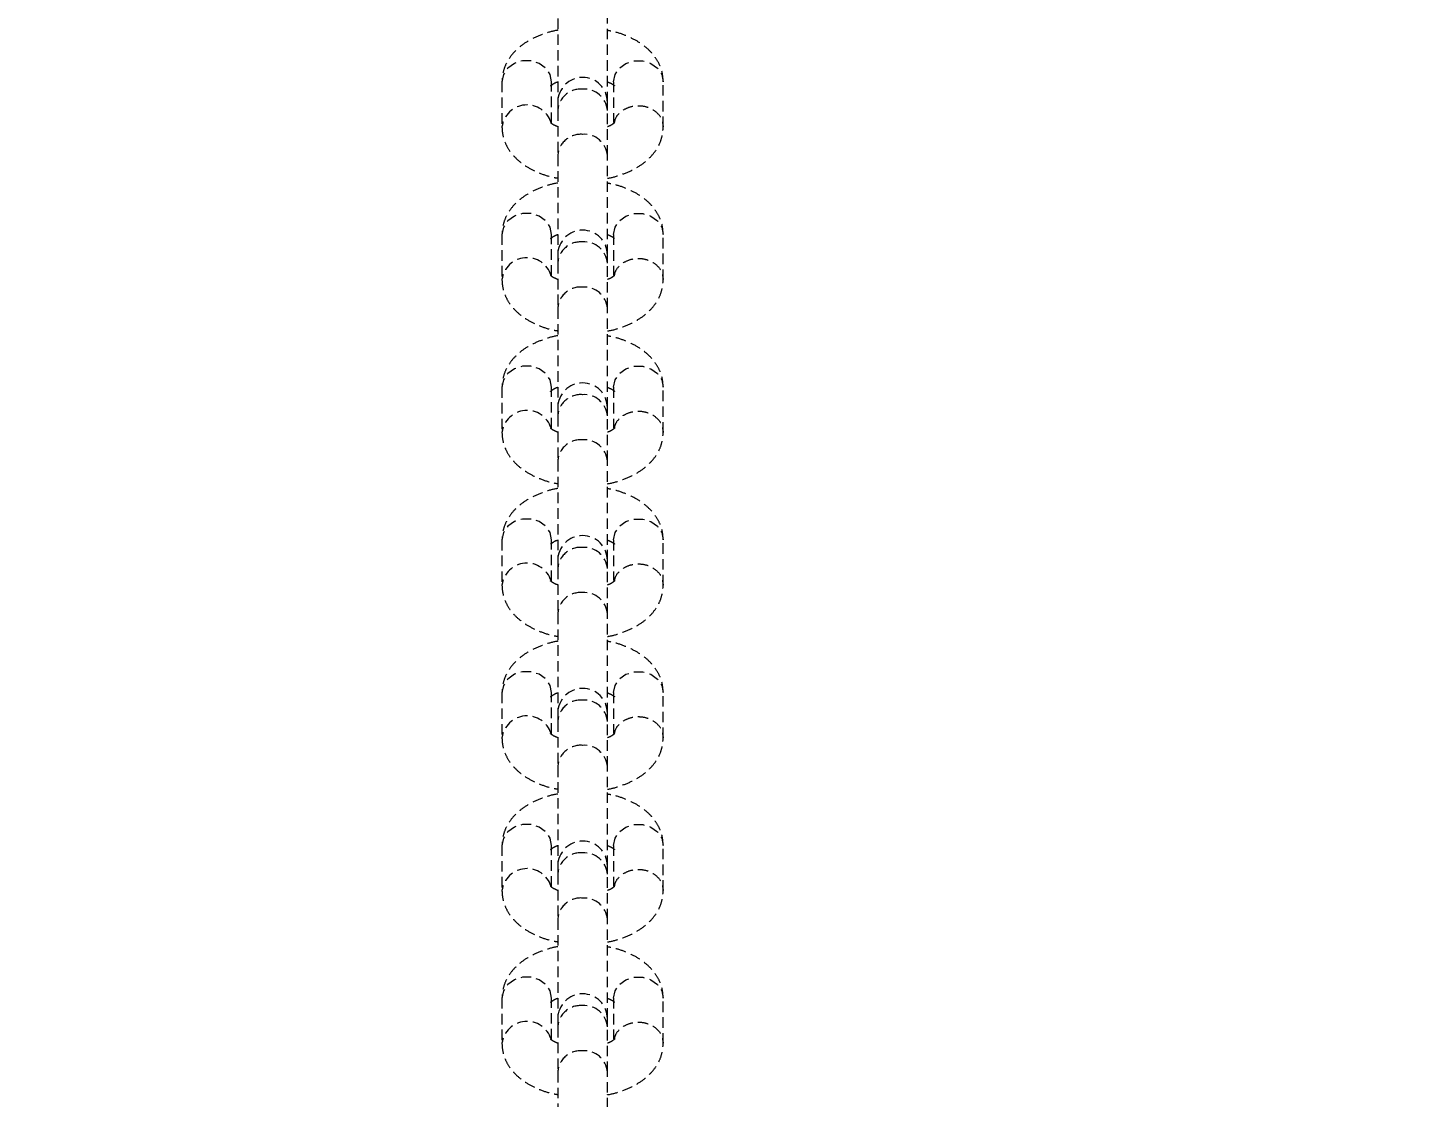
# Model space of a CAD drawing. Header units: millimetres. Extents: x -4197 to 3701, y -3900 to 3375.
# Drawn here: x 131.6 to 300.4, y -1146.3 to -1017 of the extents above; entities that cross this region are included whole.
import ezdxf

# ---------------------------------------------------------------- set-up
doc = ezdxf.new("R2010")
doc.units = ezdxf.units.MM
doc.linetypes.add('HIDDEN', pattern=[1.905, 1.27, -0.635])
for name, color, linetype in [('DIKOM_ОБЪЕКТ', 7, 'Continuous'), ('DIKOM_РАЗМЕР_ЗОНА', 7, 'Continuous'), ('DIKOM_РАЗМЕР_ОБЪЕКТА', 7, 'Continuous')]:
    doc.layers.add(name, color=color, linetype=linetype)
doc.styles.add('style1', font='arialbd.ttf', dxfattribs={"width": 0.8})
doc.dimstyles.new('1-50', dxfattribs={"dimtxt": 300, "dimasz": 200, "dimexe": 100, "dimexo": 0, "dimgap": 100, "dimtad": 1, "dimtxsty": 'style1', "dimcen": 200, "dimclrd": 7, "dimclre": 7, "dimclrt": 7, "dimadec": 1, "dimazin": 2, "dimtfac": 1, "dimtmove": 0, "dimatfit": 2, "dimfxl": 0, "dimlwd": 25, "dimlwe": 18, "dimarcsym": 0})

# ---------------------------------------------------------------- blocks, each defined once
blk = doc.blocks.new('*D0')
at = {"layer": 'Defpoints', "color": 0, "transparency": 16777216}
for p in [(-3303.28, 145.88), (3700.72, 145.88), (-3303.28, -3799.98)]:
    blk.add_point(p, dxfattribs=at)
at = {"layer": 'DIKOM_РАЗМЕР_ЗОНА', "color": 7, "lineweight": 18, "transparency": 16777216}
for p, q in [((-3303.28, 145.88), (-3303.28, -3899.98)), ((3700.72, 145.88), (3700.72, -3899.98))]:
    blk.add_line(p, q, dxfattribs=at)
at = {"layer": 'DIKOM_РАЗМЕР_ЗОНА', "color": 7, "lineweight": 25, "transparency": 16777216}
blk.add_line((3500.72, -3799.98), (-3103.28, -3799.98), dxfattribs=at)
at = {"layer": 'DIKOM_РАЗМЕР_ЗОНА', "color": 7, "transparency": 16777216}
for points in [[(-3103.28, -3766.65), (-3103.28, -3833.31), (-3303.28, -3799.98)], [(3500.72, -3766.65), (3500.72, -3833.31), (3700.72, -3799.98)]]:
    blk.add_solid(points, dxfattribs=at)
at = {"layer": 'DIKOM_РАЗМЕР_ЗОНА', "color": 7, "transparency": 16777216, "insert": (198.72, -3521.28), "char_height": 300, "attachment_point": 5, "style": 'style1'}
blk.add_mtext('{\\fArial|b0|i0|c204|p34;\\H1.16667x;7005}', dxfattribs=at)
blk = doc.blocks.new('*D1')
at = {"layer": 'Defpoints', "color": 0, "transparency": 16777216}
for p in [(-283.75, 193.76), (681.19, 193.76), (-283.75, -2258.89)]:
    blk.add_point(p, dxfattribs=at)
at = {"layer": 'DIKOM_РАЗМЕР_ОБЪЕКТА', "color": 7, "lineweight": 18, "transparency": 16777216}
for p, q in [((-283.75, 193.76), (-283.75, -2358.89)), ((681.19, 193.76), (681.19, -2358.89))]:
    blk.add_line(p, q, dxfattribs=at)
at = {"layer": 'DIKOM_РАЗМЕР_ОБЪЕКТА', "color": 7, "lineweight": 25, "transparency": 16777216}
blk.add_line((481.19, -2258.89), (-83.75, -2258.89), dxfattribs=at)
at = {"layer": 'DIKOM_РАЗМЕР_ОБЪЕКТА', "color": 7, "transparency": 16777216}
for points in [[(-83.75, -2225.56), (-83.75, -2292.22), (-283.75, -2258.89)], [(481.19, -2225.56), (481.19, -2292.22), (681.19, -2258.89)]]:
    blk.add_solid(points, dxfattribs=at)
at = {"layer": 'DIKOM_РАЗМЕР_ОБЪЕКТА', "color": 7, "transparency": 16777216, "insert": (198.72, -1980.19), "char_height": 300, "attachment_point": 5, "style": 'style1'}
blk.add_mtext('{\\fArial|b0|i0|c204|p34;\\H1.16667x;965}', dxfattribs=at)
blk = doc.blocks.new('*D2')
at = {"layer": 'Defpoints', "color": 0, "transparency": 16777216}
for p in [(-934.08, 1825.38), (198.72, 1825.38), (198.72, -1533.62)]:
    blk.add_point(p, dxfattribs=at)
at = {"layer": 'DIKOM_РАЗМЕР_ОБЪЕКТА', "color": 7, "lineweight": 18, "transparency": 16777216}
for p, q in [((198.72, 1825.38), (-1034.08, 1825.38)), ((198.72, -1533.62), (-1034.08, -1533.62))]:
    blk.add_line(p, q, dxfattribs=at)
at = {"layer": 'DIKOM_РАЗМЕР_ОБЪЕКТА', "color": 7, "lineweight": 25, "transparency": 16777216}
blk.add_line((-934.08, -1333.62), (-934.08, 1625.38), dxfattribs=at)
at = {"layer": 'DIKOM_РАЗМЕР_ОБЪЕКТА', "color": 7, "transparency": 16777216}
for points in [[(-967.42, 1625.38), (-900.75, 1625.38), (-934.08, 1825.38)], [(-967.42, -1333.62), (-900.75, -1333.62), (-934.08, -1533.62)]]:
    blk.add_solid(points, dxfattribs=at)
at = {"layer": 'DIKOM_РАЗМЕР_ОБЪЕКТА', "color": 7, "transparency": 16777216, "insert": (-1212.9, 33.6), "char_height": 300, "attachment_point": 5, "rotation": 90, "style": 'style1'}
blk.add_mtext('{\\fArial|b0|i0|c204|p34;\\H1.16667x;3360}', dxfattribs=at)
blk = doc.blocks.new('*D3')
at = {"layer": 'Defpoints', "color": 0, "transparency": 16777216}
for p in [(-3721.93, 3375.38), (198.72, 3375.38), (198.72, -3083.62)]:
    blk.add_point(p, dxfattribs=at)
at = {"layer": 'DIKOM_РАЗМЕР_ЗОНА', "color": 7, "lineweight": 18, "transparency": 16777216}
for p, q in [((198.72, 3375.38), (-3821.93, 3375.38)), ((198.72, -3083.62), (-3821.93, -3083.62))]:
    blk.add_line(p, q, dxfattribs=at)
at = {"layer": 'DIKOM_РАЗМЕР_ЗОНА', "color": 7, "lineweight": 25, "transparency": 16777216}
blk.add_line((-3721.93, -2883.62), (-3721.93, 3175.38), dxfattribs=at)
at = {"layer": 'DIKOM_РАЗМЕР_ЗОНА', "color": 7, "transparency": 16777216}
for points in [[(-3755.26, 3175.38), (-3688.6, 3175.38), (-3721.93, 3375.38)], [(-3755.26, -2883.62), (-3688.6, -2883.62), (-3721.93, -3083.62)]]:
    blk.add_solid(points, dxfattribs=at)
at = {"layer": 'DIKOM_РАЗМЕР_ЗОНА', "color": 7, "transparency": 16777216, "insert": (-4000.63, 193.17), "char_height": 300, "attachment_point": 5, "rotation": 90, "style": 'style1'}
blk.add_mtext('{\\fArial|b0|i0|c204|p34;\\H1.16667x;6460}', dxfattribs=at)

msp = doc.modelspace()

# ---------------------------------------------------------------- linework, layer by layer
at = {"layer": 'DIKOM_ОБЪЕКТ', "color": 7, "linetype": 'HIDDEN', "lineweight": 15}
for p, q in [((195.719, -1013.973), (195.719, -1025.994)), ((201.719, -1025.994), (201.719, -1013.973)), ((188.969, -1023.509), (188.969, -1028.972)), ((194.969, -1028.486), (194.969, -1023.509)), ((202.469, -1023.509), (202.469, -1028.434)), ((208.469, -1029.002), (208.469, -1023.509)), ((195.719, -1025.994), (195.719, -1026.979)), ((195.719, -1026.979), (195.719, -1032.442)), ((201.719, -1026.979), (201.719, -1025.994)), ((201.719, -1032.442), (201.719, -1026.979)), ((195.719, -1032.442), (195.719, -1044.463)), ((201.719, -1044.463), (201.719, -1032.442)), ((188.969, -1041.979), (188.969, -1047.441)), ((194.969, -1046.955), (194.969, -1041.979)), ((202.469, -1041.979), (202.469, -1046.904)), ((208.469, -1047.471), (208.469, -1041.979)), ((195.719, -1044.463), (195.719, -1045.449)), ((195.719, -1045.449), (195.719, -1050.911)), ((201.719, -1045.449), (201.719, -1044.463)), ((201.719, -1050.911), (201.719, -1045.449)), ((195.719, -1050.911), (195.719, -1062.933)), ((201.719, -1062.933), (201.719, -1050.911)), ((188.969, -1060.448), (188.969, -1065.911)), ((194.969, -1065.425), (194.969, -1060.448)), ((202.469, -1060.448), (202.469, -1065.373)), ((208.469, -1065.941), (208.469, -1060.448)), ((195.719, -1062.933), (195.719, -1063.918)), ((201.719, -1063.918), (201.719, -1062.933)), ((195.719, -1063.918), (195.719, -1069.381)), ((201.719, -1069.381), (201.719, -1063.918)), ((195.719, -1069.381), (195.719, -1081.402)), ((201.719, -1081.402), (201.719, -1069.381)), ((188.969, -1078.917), (188.969, -1084.38)), ((194.969, -1083.894), (194.969, -1078.917)), ((202.469, -1078.917), (202.469, -1083.843)), ((208.469, -1084.41), (208.469, -1078.917)), ((195.719, -1081.402), (195.719, -1082.387)), ((201.719, -1082.387), (201.719, -1081.402)), ((195.719, -1082.387), (195.719, -1087.85)), ((201.719, -1087.85), (201.719, -1082.387)), ((195.719, -1087.85), (195.719, -1099.871)), ((201.719, -1099.871), (201.719, -1087.85)), ((188.969, -1097.387), (188.969, -1102.85)), ((194.969, -1102.364), (194.969, -1097.387)), ((202.469, -1097.387), (202.469, -1102.312)), ((208.469, -1102.88), (208.469, -1097.387)), ((195.719, -1099.871), (195.719, -1100.857)), ((201.719, -1100.857), (201.719, -1099.871)), ((195.719, -1100.857), (195.719, -1106.32)), ((201.719, -1106.32), (201.719, -1100.857)), ((195.719, -1106.32), (195.719, -1118.341)), ((201.719, -1118.341), (201.719, -1106.32)), ((188.969, -1115.856), (188.969, -1121.319)), ((194.969, -1120.833), (194.969, -1115.856)), ((202.469, -1115.856), (202.469, -1120.781)), ((208.469, -1121.349), (208.469, -1115.856)), ((195.719, -1118.341), (195.719, -1119.326)), ((201.719, -1119.326), (201.719, -1118.341)), ((195.719, -1119.326), (195.719, -1124.789)), ((201.719, -1124.789), (201.719, -1119.326)), ((195.719, -1124.789), (195.719, -1136.81)), ((201.719, -1136.81), (201.719, -1124.789)), ((188.969, -1134.326), (188.969, -1139.788)), ((194.969, -1139.302), (194.969, -1134.326)), ((202.469, -1134.326), (202.469, -1139.251)), ((208.469, -1139.818), (208.469, -1134.326)), ((195.719, -1136.81), (195.719, -1137.796)), ((201.719, -1137.796), (201.719, -1136.81)), ((195.719, -1137.796), (195.719, -1143.258)), ((201.719, -1143.258), (201.719, -1137.796)), ((195.719, -1143.258), (195.719, -1155.28)), ((201.719, -1155.28), (201.719, -1143.258))]:
    msp.add_line(p, q, dxfattribs=at)
at = {"layer": 'DIKOM_ОБЪЕКТ', "color": 7, "linetype": 'HIDDEN', "lineweight": 15, "flags": 128}
for points in [[(194.969, -1023.509), (194.788, -1022.633), (194.267, -1021.862), (193.469, -1021.29), (192.49, -1020.986), (191.448, -1020.986), (190.469, -1021.29), (189.671, -1021.862), (189.15, -1022.633), (188.969, -1023.509)], [(202.469, -1023.509), (202.65, -1022.633), (203.171, -1021.862), (203.969, -1021.29), (204.948, -1020.986), (205.99, -1020.986), (206.969, -1021.29), (207.767, -1021.862), (208.288, -1022.633), (208.469, -1023.509)], [(194.969, -1041.979), (194.788, -1041.102), (194.267, -1040.332), (193.469, -1039.76), (192.49, -1039.455), (191.448, -1039.455), (190.469, -1039.76), (189.671, -1040.332), (189.15, -1041.102), (188.969, -1041.979)], [(202.469, -1041.979), (202.65, -1041.102), (203.171, -1040.332), (203.969, -1039.76), (204.948, -1039.455), (205.99, -1039.455), (206.969, -1039.76), (207.767, -1040.332), (208.288, -1041.102), (208.469, -1041.979)], [(194.969, -1060.448), (194.788, -1059.572), (194.267, -1058.801), (193.469, -1058.229), (192.49, -1057.925), (191.448, -1057.925), (190.469, -1058.229), (189.671, -1058.801), (189.15, -1059.572), (188.969, -1060.448)], [(202.469, -1060.448), (202.65, -1059.572), (203.171, -1058.801), (203.969, -1058.229), (204.948, -1057.925), (205.99, -1057.925), (206.969, -1058.229), (207.767, -1058.801), (208.288, -1059.572), (208.469, -1060.448)], [(194.969, -1078.917), (194.788, -1078.041), (194.267, -1077.271), (193.469, -1076.699), (192.49, -1076.394), (191.448, -1076.394), (190.469, -1076.699), (189.671, -1077.271), (189.15, -1078.041), (188.969, -1078.917)], [(202.469, -1078.917), (202.65, -1078.041), (203.171, -1077.271), (203.969, -1076.699), (204.948, -1076.394), (205.99, -1076.394), (206.969, -1076.699), (207.767, -1077.271), (208.288, -1078.041), (208.469, -1078.917)], [(194.969, -1097.387), (194.788, -1096.51), (194.267, -1095.74), (193.469, -1095.168), (192.49, -1094.864), (191.448, -1094.864), (190.469, -1095.168), (189.671, -1095.74), (189.15, -1096.51), (188.969, -1097.387)], [(202.469, -1097.387), (202.65, -1096.51), (203.171, -1095.74), (203.969, -1095.168), (204.948, -1094.864), (205.99, -1094.864), (206.969, -1095.168), (207.767, -1095.74), (208.288, -1096.51), (208.469, -1097.387)], [(194.969, -1115.856), (194.788, -1114.98), (194.267, -1114.209), (193.469, -1113.637), (192.49, -1113.333), (191.448, -1113.333), (190.469, -1113.637), (189.671, -1114.209), (189.15, -1114.98), (188.969, -1115.856)], [(202.469, -1115.856), (202.65, -1114.98), (203.171, -1114.209), (203.969, -1113.637), (204.948, -1113.333), (205.99, -1113.333), (206.969, -1113.637), (207.767, -1114.209), (208.288, -1114.98), (208.469, -1115.856)], [(194.969, -1134.326), (194.788, -1133.449), (194.267, -1132.679), (193.469, -1132.107), (192.49, -1131.802), (191.448, -1131.802), (190.469, -1132.107), (189.671, -1132.679), (189.15, -1133.449), (188.969, -1134.326)], [(202.469, -1134.326), (202.65, -1133.449), (203.171, -1132.679), (203.969, -1132.107), (204.948, -1131.802), (205.99, -1131.802), (206.969, -1132.107), (207.767, -1132.679), (208.288, -1133.449), (208.469, -1134.326)]]:
    msp.add_lwpolyline(points, dxfattribs=at)
at = {"layer": 'DIKOM_ОБЪЕКТ', "color": 7, "linetype": 'HIDDEN', "lineweight": 15}
for centre, radius, start, end in [((198.719, -1025.994), 3, 0, 180), ((198.477, -1027.171), 2.764, 84.97327, 176.02172), ((198.928, -1027.21), 2.8, 4.72261, 94.2824), ((191.995, -1029.373), 3.053, 17.31993, 172.45844), ((198.477, -1032.634), 2.764, 84.97327, 176.02172), ((198.928, -1032.673), 2.8, 4.72261, 94.2824), ((198.719, -1044.463), 3, 0, 180), ((198.477, -1045.641), 2.764, 84.97327, 176.02172), ((198.928, -1045.679), 2.8, 4.72261, 94.2824), ((191.995, -1047.842), 3.053, 17.31993, 172.45844), ((198.477, -1051.103), 2.764, 84.97327, 176.02172), ((198.928, -1051.142), 2.8, 4.72261, 94.2824), ((198.719, -1062.933), 3, 0, 180), ((198.477, -1064.11), 2.764, 84.97327, 176.02172), ((198.928, -1064.149), 2.8, 4.72261, 94.2824), ((191.995, -1066.311), 3.053, 17.31993, 172.45844), ((198.477, -1069.573), 2.764, 84.97327, 176.02172), ((198.928, -1069.611), 2.8, 4.72261, 94.2824), ((198.719, -1081.402), 3, 0, 180), ((198.477, -1082.579), 2.764, 84.97327, 176.02172), ((198.928, -1082.618), 2.8, 4.72261, 94.2824), ((191.995, -1084.781), 3.053, 17.31993, 172.45844), ((198.477, -1088.042), 2.764, 84.97327, 176.02172), ((198.928, -1088.081), 2.8, 4.72261, 94.2824), ((198.719, -1099.871), 3, 0, 180), ((198.477, -1101.049), 2.764, 84.97327, 176.02172), ((198.928, -1101.087), 2.8, 4.72261, 94.2824), ((191.995, -1103.25), 3.053, 17.31993, 172.45844), ((198.477, -1106.511), 2.764, 84.97327, 176.02172), ((198.928, -1106.55), 2.8, 4.72261, 94.2824), ((198.719, -1118.341), 3, 0, 180), ((198.477, -1119.518), 2.764, 84.97327, 176.02172), ((198.928, -1119.557), 2.8, 4.72261, 94.2824), ((191.995, -1121.72), 3.053, 17.31993, 172.45844), ((198.477, -1124.981), 2.764, 84.97327, 176.02172), ((198.928, -1125.02), 2.8, 4.72261, 94.2824), ((198.719, -1136.81), 3, 0, 180), ((198.477, -1137.987), 2.764, 84.97327, 176.02172), ((198.928, -1138.026), 2.8, 4.72261, 94.2824), ((191.995, -1140.189), 3.053, 17.31993, 172.45844), ((198.477, -1143.45), 2.764, 84.97327, 176.02172), ((198.928, -1143.489), 2.8, 4.72261, 94.2824)]:
    msp.add_arc(centre, radius, start, end, dxfattribs=at)
for points, knots in [([(195.719, -1017.296), (195.664, -1017.304), (195.033, -1017.397), (193.898, -1017.759), (192.424, -1018.385), (191.19, -1019.195), (190.219, -1020.123), (189.517, -1021.163), (189.058, -1022.302), (188.999, -1023.105), (188.969, -1023.509)], [0, 0, 0, 0, 0.0148782, 0.1715991, 0.3325711, 0.481407, 0.6206936, 0.7504975, 0.8745005, 1, 1, 1, 1]), ([(208.469, -1023.509), (208.447, -1023.161), (208.399, -1022.41), (208, -1021.319), (207.351, -1020.289), (206.465, -1019.378), (205.346, -1018.578), (203.983, -1017.921), (202.748, -1017.491), (201.95, -1017.353), (201.719, -1017.313)], [0, 0, 0, 0, 0.10834975, 0.23352714, 0.35881824, 0.48965331, 0.63012662, 0.78072237, 0.93662123, 1, 1, 1, 1]), ([(194.852, -1024.007), (194.847, -1024.012), (194.834, -1024.026), (195.063, -1023.833), (195.385, -1023.634), (195.673, -1023.535), (195.719, -1023.52)], [0, 0, 0, 0, 0.1911912, 0.5577561, 0.9289467, 1, 1, 1, 1]), ([(201.719, -1023.523), (201.886, -1023.591), (202.278, -1023.752), (202.571, -1023.99), (202.584, -1024.007), (202.59, -1024.014)], [0, 0, 0, 0, 0.2923179, 0.6883666, 1, 1, 1, 1]), ([(202.585, -1028.475), (202.612, -1028.311), (202.695, -1027.814), (203.308, -1027.116), (204.287, -1026.543), (205.47, -1026.343), (206.648, -1026.543), (207.64, -1027.113), (208.334, -1027.966), (208.424, -1028.637), (208.469, -1028.972)], [0, 0, 0, 0, 0.0657501, 0.1992144, 0.3326786, 0.4661429, 0.5996072, 0.7330715, 0.8665357, 1, 1, 1, 1]), ([(188.969, -1028.972), (188.991, -1029.32), (189.039, -1030.071), (189.439, -1031.162), (190.088, -1032.192), (190.973, -1033.103), (192.092, -1033.903), (193.455, -1034.56), (194.69, -1034.99), (195.488, -1035.128), (195.719, -1035.168)], [0, 0, 0, 0, 0.1083497, 0.2335271, 0.3588182, 0.4896533, 0.6301266, 0.7807224, 0.9366212, 1, 1, 1, 1]), ([(195.719, -1028.958), (195.553, -1028.89), (195.161, -1028.729), (194.867, -1028.491), (194.854, -1028.474), (194.849, -1028.467)], [0, 0, 0, 0, 0.29231787, 0.68836663, 1, 1, 1, 1]), ([(202.587, -1028.474), (202.591, -1028.47), (202.604, -1028.456), (202.375, -1028.649), (202.054, -1028.847), (201.766, -1028.946), (201.719, -1028.962)], [0, 0, 0, 0, 0.1884646, 0.5562653, 0.9287072, 1, 1, 1, 1]), ([(201.719, -1035.185), (201.774, -1035.177), (202.405, -1035.085), (203.54, -1034.722), (205.014, -1034.096), (206.249, -1033.286), (207.219, -1032.358), (207.921, -1031.318), (208.381, -1030.179), (208.44, -1029.376), (208.469, -1028.972)], [0, 0, 0, 0, 0.0148782, 0.1715991, 0.3325711, 0.481407, 0.6206936, 0.7504975, 0.8745005, 1, 1, 1, 1]), ([(195.719, -1035.766), (195.664, -1035.774), (195.033, -1035.866), (193.898, -1036.228), (192.424, -1036.854), (191.19, -1037.664), (190.219, -1038.592), (189.517, -1039.632), (189.058, -1040.772), (188.999, -1041.575), (188.969, -1041.979)], [0, 0, 0, 0, 0.0148782, 0.1715991, 0.3325711, 0.481407, 0.6206936, 0.7504975, 0.8745005, 1, 1, 1, 1]), ([(208.469, -1041.979), (208.447, -1041.63), (208.399, -1040.879), (208, -1039.788), (207.351, -1038.758), (206.465, -1037.847), (205.346, -1037.048), (203.983, -1036.391), (202.748, -1035.96), (201.95, -1035.822), (201.719, -1035.782)], [0, 0, 0, 0, 0.10834975, 0.23352714, 0.35881824, 0.48965331, 0.63012662, 0.78072237, 0.93662123, 1, 1, 1, 1]), ([(194.852, -1042.476), (194.847, -1042.481), (194.834, -1042.495), (195.063, -1042.302), (195.385, -1042.103), (195.673, -1042.005), (195.719, -1041.989)], [0, 0, 0, 0, 0.1911912, 0.5577561, 0.9289467, 1, 1, 1, 1]), ([(201.719, -1041.992), (201.886, -1042.061), (202.278, -1042.222), (202.571, -1042.46), (202.584, -1042.476), (202.59, -1042.484)], [0, 0, 0, 0, 0.2923179, 0.6883666, 1, 1, 1, 1]), ([(202.585, -1046.944), (202.612, -1046.78), (202.695, -1046.284), (203.308, -1045.585), (204.287, -1045.012), (205.47, -1044.813), (206.648, -1045.013), (207.64, -1045.583), (208.334, -1046.435), (208.424, -1047.106), (208.469, -1047.441)], [0, 0, 0, 0, 0.0657501, 0.1992144, 0.3326786, 0.4661429, 0.5996072, 0.7330715, 0.8665357, 1, 1, 1, 1]), ([(188.969, -1047.441), (188.991, -1047.79), (189.039, -1048.541), (189.439, -1049.632), (190.088, -1050.662), (190.973, -1051.573), (192.092, -1052.372), (193.455, -1053.029), (194.69, -1053.46), (195.488, -1053.598), (195.719, -1053.638)], [0, 0, 0, 0, 0.1083497, 0.2335271, 0.3588182, 0.4896533, 0.6301266, 0.7807224, 0.9366212, 1, 1, 1, 1]), ([(195.719, -1047.428), (195.553, -1047.359), (195.161, -1047.198), (194.867, -1046.96), (194.854, -1046.943), (194.849, -1046.936)], [0, 0, 0, 0, 0.29231787, 0.68836663, 1, 1, 1, 1]), ([(202.587, -1046.944), (202.591, -1046.939), (202.604, -1046.925), (202.375, -1047.118), (202.054, -1047.317), (201.766, -1047.415), (201.719, -1047.431)], [0, 0, 0, 0, 0.1884646, 0.5562653, 0.9287072, 1, 1, 1, 1]), ([(201.719, -1053.654), (201.774, -1053.646), (202.405, -1053.554), (203.54, -1053.192), (205.014, -1052.566), (206.249, -1051.756), (207.219, -1050.828), (207.921, -1049.787), (208.381, -1048.648), (208.44, -1047.845), (208.469, -1047.441)], [0, 0, 0, 0, 0.0148782, 0.1715991, 0.3325711, 0.481407, 0.6206936, 0.7504975, 0.8745005, 1, 1, 1, 1]), ([(195.719, -1054.235), (195.664, -1054.243), (195.033, -1054.335), (193.898, -1054.698), (192.424, -1055.324), (191.19, -1056.134), (190.219, -1057.061), (189.517, -1058.102), (189.058, -1059.241), (188.999, -1060.044), (188.969, -1060.448)], [0, 0, 0, 0, 0.0148782, 0.1715991, 0.3325711, 0.481407, 0.6206936, 0.7504975, 0.8745005, 1, 1, 1, 1]), ([(208.469, -1060.448), (208.447, -1060.1), (208.399, -1059.349), (208, -1058.257), (207.351, -1057.228), (206.465, -1056.316), (205.346, -1055.517), (203.983, -1054.86), (202.748, -1054.43), (201.95, -1054.291), (201.719, -1054.251)], [0, 0, 0, 0, 0.10834975, 0.23352714, 0.35881824, 0.48965331, 0.63012662, 0.78072237, 0.93662123, 1, 1, 1, 1]), ([(194.852, -1060.946), (194.847, -1060.951), (194.834, -1060.965), (195.063, -1060.771), (195.385, -1060.573), (195.673, -1060.474), (195.719, -1060.458)], [0, 0, 0, 0, 0.1911912, 0.5577561, 0.9289467, 1, 1, 1, 1]), ([(201.719, -1060.462), (201.886, -1060.53), (202.278, -1060.691), (202.571, -1060.929), (202.584, -1060.946), (202.59, -1060.953)], [0, 0, 0, 0, 0.2923179, 0.6883666, 1, 1, 1, 1]), ([(202.585, -1065.413), (202.612, -1065.249), (202.695, -1064.753), (203.308, -1064.054), (204.287, -1063.481), (205.47, -1063.282), (206.648, -1063.482), (207.64, -1064.052), (208.334, -1064.905), (208.424, -1065.575), (208.469, -1065.911)], [0, 0, 0, 0, 0.0657501, 0.1992144, 0.3326786, 0.4661429, 0.5996072, 0.7330715, 0.8665357, 1, 1, 1, 1]), ([(188.969, -1065.911), (188.991, -1066.259), (189.039, -1067.01), (189.439, -1068.101), (190.088, -1069.131), (190.973, -1070.042), (192.092, -1070.842), (193.455, -1071.498), (194.69, -1071.929), (195.488, -1072.067), (195.719, -1072.107)], [0, 0, 0, 0, 0.1083497, 0.2335271, 0.3588182, 0.4896533, 0.6301266, 0.7807224, 0.9366212, 1, 1, 1, 1]), ([(195.719, -1065.897), (195.553, -1065.829), (195.161, -1065.668), (194.867, -1065.43), (194.854, -1065.413), (194.849, -1065.405)], [0, 0, 0, 0, 0.29231787, 0.68836663, 1, 1, 1, 1]), ([(202.587, -1065.413), (202.591, -1065.408), (202.604, -1065.394), (202.375, -1065.587), (202.054, -1065.786), (201.766, -1065.885), (201.719, -1065.9)], [0, 0, 0, 0, 0.1884646, 0.5562653, 0.9287072, 1, 1, 1, 1]), ([(201.719, -1072.123), (201.774, -1072.116), (202.405, -1072.023), (203.54, -1071.661), (205.014, -1071.035), (206.249, -1070.225), (207.219, -1069.297), (207.921, -1068.257), (208.381, -1067.118), (208.44, -1066.315), (208.469, -1065.911)], [0, 0, 0, 0, 0.0148782, 0.1715991, 0.3325711, 0.481407, 0.6206936, 0.7504975, 0.8745005, 1, 1, 1, 1]), ([(195.719, -1072.705), (195.664, -1072.713), (195.033, -1072.805), (193.898, -1073.167), (192.424, -1073.793), (191.19, -1074.603), (190.219, -1075.531), (189.517, -1076.571), (189.058, -1077.71), (188.999, -1078.513), (188.969, -1078.917)], [0, 0, 0, 0, 0.0148782, 0.1715991, 0.3325711, 0.481407, 0.6206936, 0.7504975, 0.8745005, 1, 1, 1, 1]), ([(208.469, -1078.917), (208.447, -1078.569), (208.399, -1077.818), (208, -1076.727), (207.351, -1075.697), (206.465, -1074.786), (205.346, -1073.986), (203.983, -1073.33), (202.748, -1072.899), (201.95, -1072.761), (201.719, -1072.721)], [0, 0, 0, 0, 0.1083497, 0.2335271, 0.3588182, 0.4896533, 0.6301266, 0.7807224, 0.9366212, 1, 1, 1, 1]), ([(194.852, -1079.415), (194.847, -1079.42), (194.834, -1079.434), (195.063, -1079.241), (195.385, -1079.042), (195.673, -1078.944), (195.719, -1078.928)], [0, 0, 0, 0, 0.1911912, 0.5577561, 0.9289467, 1, 1, 1, 1]), ([(201.719, -1078.931), (201.886, -1078.999), (202.278, -1079.16), (202.571, -1079.398), (202.584, -1079.415), (202.59, -1079.423)], [0, 0, 0, 0, 0.2923179, 0.6883666, 1, 1, 1, 1]), ([(202.585, -1083.883), (202.612, -1083.719), (202.695, -1083.222), (203.308, -1082.524), (204.287, -1081.951), (205.47, -1081.752), (206.648, -1081.951), (207.64, -1082.521), (208.334, -1083.374), (208.424, -1084.045), (208.469, -1084.38)], [0, 0, 0, 0, 0.0657501, 0.1992144, 0.3326786, 0.4661429, 0.5996072, 0.7330715, 0.8665357, 1, 1, 1, 1]), ([(188.969, -1084.38), (188.991, -1084.728), (189.039, -1085.479), (189.439, -1086.571), (190.088, -1087.6), (190.973, -1088.512), (192.092, -1089.311), (193.455, -1089.968), (194.69, -1090.398), (195.488, -1090.537), (195.719, -1090.577)], [0, 0, 0, 0, 0.1083497, 0.2335271, 0.3588182, 0.4896533, 0.6301266, 0.7807224, 0.9366212, 1, 1, 1, 1]), ([(195.719, -1084.366), (195.553, -1084.298), (195.161, -1084.137), (194.867, -1083.899), (194.854, -1083.882), (194.849, -1083.875)], [0, 0, 0, 0, 0.29231787, 0.68836663, 1, 1, 1, 1]), ([(202.587, -1083.882), (202.591, -1083.878), (202.604, -1083.864), (202.375, -1084.057), (202.054, -1084.255), (201.766, -1084.354), (201.719, -1084.37)], [0, 0, 0, 0, 0.1884646, 0.5562653, 0.9287072, 1, 1, 1, 1]), ([(201.719, -1090.593), (201.774, -1090.585), (202.405, -1090.493), (203.54, -1090.131), (205.014, -1089.504), (206.249, -1088.694), (207.219, -1087.767), (207.921, -1086.726), (208.381, -1085.587), (208.44, -1084.784), (208.469, -1084.38)], [0, 0, 0, 0, 0.0148782, 0.1715991, 0.3325711, 0.481407, 0.6206936, 0.7504975, 0.8745005, 1, 1, 1, 1]), ([(195.719, -1091.174), (195.664, -1091.182), (195.033, -1091.274), (193.898, -1091.636), (192.424, -1092.262), (191.19, -1093.072), (190.219, -1094), (189.517, -1095.041), (189.058, -1096.18), (188.999, -1096.983), (188.969, -1097.387)], [0, 0, 0, 0, 0.01487824, 0.17159906, 0.3325711, 0.48140696, 0.62069363, 0.75049751, 0.87450052, 1, 1, 1, 1]), ([(208.469, -1097.387), (208.447, -1097.038), (208.399, -1096.288), (208, -1095.196), (207.351, -1094.166), (206.465, -1093.255), (205.346, -1092.456), (203.983, -1091.799), (202.748, -1091.369), (201.95, -1091.23), (201.719, -1091.19)], [0, 0, 0, 0, 0.1083497, 0.2335271, 0.3588182, 0.4896533, 0.6301266, 0.7807224, 0.9366212, 1, 1, 1, 1]), ([(194.852, -1097.884), (194.847, -1097.889), (194.834, -1097.904), (195.063, -1097.71), (195.385, -1097.511), (195.673, -1097.413), (195.719, -1097.397)], [0, 0, 0, 0, 0.1911912, 0.5577561, 0.9289467, 1, 1, 1, 1]), ([(201.719, -1097.4), (201.886, -1097.469), (202.278, -1097.63), (202.571, -1097.868), (202.584, -1097.885), (202.59, -1097.892)], [0, 0, 0, 0, 0.2923179, 0.6883666, 1, 1, 1, 1]), ([(202.585, -1102.352), (202.612, -1102.188), (202.695, -1101.692), (203.308, -1100.993), (204.287, -1100.42), (205.47, -1100.221), (206.648, -1100.421), (207.64, -1100.991), (208.334, -1101.844), (208.424, -1102.514), (208.469, -1102.85)], [0, 0, 0, 0, 0.0657501, 0.1992144, 0.3326786, 0.4661429, 0.5996072, 0.7330715, 0.8665357, 1, 1, 1, 1]), ([(188.969, -1102.85), (188.991, -1103.198), (189.039, -1103.949), (189.439, -1105.04), (190.088, -1106.07), (190.973, -1106.981), (192.092, -1107.78), (193.455, -1108.437), (194.69, -1108.868), (195.488, -1109.006), (195.719, -1109.046)], [0, 0, 0, 0, 0.1083497, 0.2335271, 0.3588182, 0.4896533, 0.6301266, 0.7807224, 0.9366212, 1, 1, 1, 1]), ([(195.719, -1102.836), (195.553, -1102.767), (195.161, -1102.606), (194.867, -1102.368), (194.854, -1102.352), (194.849, -1102.344)], [0, 0, 0, 0, 0.2923179, 0.6883666, 1, 1, 1, 1]), ([(202.587, -1102.352), (202.591, -1102.347), (202.604, -1102.333), (202.375, -1102.526), (202.054, -1102.725), (201.766, -1102.823), (201.719, -1102.839)], [0, 0, 0, 0, 0.1884646, 0.5562653, 0.9287072, 1, 1, 1, 1]), ([(201.719, -1109.062), (201.774, -1109.054), (202.405, -1108.962), (203.54, -1108.6), (205.014, -1107.974), (206.249, -1107.164), (207.219, -1106.236), (207.921, -1105.196), (208.381, -1104.057), (208.44, -1103.253), (208.469, -1102.85)], [0, 0, 0, 0, 0.0148782, 0.1715991, 0.3325711, 0.481407, 0.6206936, 0.7504975, 0.8745005, 1, 1, 1, 1]), ([(195.719, -1109.643), (195.664, -1109.651), (195.033, -1109.744), (193.898, -1110.106), (192.424, -1110.732), (191.19, -1111.542), (190.219, -1112.47), (189.517, -1113.51), (189.058, -1114.649), (188.999, -1115.452), (188.969, -1115.856)], [0, 0, 0, 0, 0.0148782, 0.1715991, 0.3325711, 0.481407, 0.6206936, 0.7504975, 0.8745005, 1, 1, 1, 1]), ([(208.469, -1115.856), (208.447, -1115.508), (208.399, -1114.757), (208, -1113.666), (207.351, -1112.636), (206.465, -1111.725), (205.346, -1110.925), (203.983, -1110.268), (202.748, -1109.838), (201.95, -1109.7), (201.719, -1109.66)], [0, 0, 0, 0, 0.10834975, 0.23352714, 0.35881824, 0.48965331, 0.63012662, 0.78072237, 0.93662123, 1, 1, 1, 1]), ([(194.852, -1116.354), (194.847, -1116.359), (194.834, -1116.373), (195.063, -1116.18), (195.385, -1115.981), (195.673, -1115.882), (195.719, -1115.867)], [0, 0, 0, 0, 0.1911912, 0.5577561, 0.9289467, 1, 1, 1, 1]), ([(201.719, -1115.87), (201.886, -1115.938), (202.278, -1116.099), (202.571, -1116.337), (202.584, -1116.354), (202.59, -1116.361)], [0, 0, 0, 0, 0.2923179, 0.6883666, 1, 1, 1, 1]), ([(202.585, -1120.821), (202.612, -1120.658), (202.695, -1120.161), (203.308, -1119.463), (204.287, -1118.89), (205.47, -1118.69), (206.648, -1118.89), (207.64, -1119.46), (208.334, -1120.313), (208.424, -1120.984), (208.469, -1121.319)], [0, 0, 0, 0, 0.0657501, 0.1992144, 0.3326786, 0.4661429, 0.5996072, 0.7330715, 0.8665357, 1, 1, 1, 1]), ([(188.969, -1121.319), (188.991, -1121.667), (189.039, -1122.418), (189.439, -1123.509), (190.088, -1124.539), (190.973, -1125.45), (192.092, -1126.25), (193.455, -1126.907), (194.69, -1127.337), (195.488, -1127.475), (195.719, -1127.515)], [0, 0, 0, 0, 0.1083497, 0.2335271, 0.3588182, 0.4896533, 0.6301266, 0.7807224, 0.9366212, 1, 1, 1, 1]), ([(195.719, -1121.305), (195.553, -1121.237), (195.161, -1121.076), (194.867, -1120.838), (194.854, -1120.821), (194.849, -1120.814)], [0, 0, 0, 0, 0.29231787, 0.68836663, 1, 1, 1, 1]), ([(202.587, -1120.821), (202.591, -1120.816), (202.604, -1120.803), (202.375, -1120.996), (202.054, -1121.194), (201.766, -1121.293), (201.719, -1121.308)], [0, 0, 0, 0, 0.1884646, 0.5562653, 0.9287072, 1, 1, 1, 1]), ([(201.719, -1127.532), (201.774, -1127.524), (202.405, -1127.431), (203.54, -1127.069), (205.014, -1126.443), (206.249, -1125.633), (207.219, -1124.705), (207.921, -1123.665), (208.381, -1122.526), (208.44, -1121.723), (208.469, -1121.319)], [0, 0, 0, 0, 0.0148782, 0.1715991, 0.3325711, 0.481407, 0.6206936, 0.7504975, 0.8745005, 1, 1, 1, 1]), ([(195.719, -1128.113), (195.664, -1128.121), (195.033, -1128.213), (193.898, -1128.575), (192.424, -1129.201), (191.19, -1130.011), (190.219, -1130.939), (189.517, -1131.979), (189.058, -1133.119), (188.999, -1133.922), (188.969, -1134.326)], [0, 0, 0, 0, 0.01487824, 0.17159906, 0.3325711, 0.48140696, 0.62069363, 0.75049751, 0.87450052, 1, 1, 1, 1]), ([(208.469, -1134.326), (208.447, -1133.977), (208.399, -1133.226), (208, -1132.135), (207.351, -1131.105), (206.465, -1130.194), (205.346, -1129.395), (203.983, -1128.738), (202.748, -1128.307), (201.95, -1128.169), (201.719, -1128.129)], [0, 0, 0, 0, 0.1083497, 0.2335271, 0.3588182, 0.4896533, 0.6301266, 0.7807224, 0.9366212, 1, 1, 1, 1]), ([(194.852, -1134.823), (194.847, -1134.828), (194.834, -1134.842), (195.063, -1134.649), (195.385, -1134.45), (195.673, -1134.352), (195.719, -1134.336)], [0, 0, 0, 0, 0.1911912, 0.5577561, 0.9289467, 1, 1, 1, 1]), ([(201.719, -1134.339), (201.886, -1134.408), (202.278, -1134.569), (202.571, -1134.807), (202.584, -1134.823), (202.59, -1134.831)], [0, 0, 0, 0, 0.2923179, 0.6883666, 1, 1, 1, 1]), ([(202.585, -1139.291), (202.612, -1139.127), (202.695, -1138.631), (203.308, -1137.932), (204.287, -1137.359), (205.47, -1137.16), (206.648, -1137.36), (207.64, -1137.93), (208.334, -1138.782), (208.424, -1139.453), (208.469, -1139.788)], [0, 0, 0, 0, 0.0657501, 0.1992144, 0.3326786, 0.4661429, 0.5996072, 0.7330715, 0.8665357, 1, 1, 1, 1]), ([(188.969, -1139.788), (188.991, -1140.137), (189.039, -1140.887), (189.439, -1141.979), (190.088, -1143.009), (190.973, -1143.92), (192.092, -1144.719), (193.455, -1145.376), (194.69, -1145.806), (195.488, -1145.945), (195.719, -1145.985)], [0, 0, 0, 0, 0.1083497, 0.2335271, 0.3588182, 0.4896533, 0.6301266, 0.7807224, 0.9366212, 1, 1, 1, 1]), ([(195.719, -1139.775), (195.553, -1139.706), (195.161, -1139.545), (194.867, -1139.307), (194.854, -1139.29), (194.849, -1139.283)], [0, 0, 0, 0, 0.29231787, 0.68836663, 1, 1, 1, 1]), ([(202.587, -1139.291), (202.591, -1139.286), (202.604, -1139.272), (202.375, -1139.465), (202.054, -1139.664), (201.766, -1139.762), (201.719, -1139.778)], [0, 0, 0, 0, 0.1884646, 0.5562653, 0.9287072, 1, 1, 1, 1]), ([(201.719, -1146.001), (201.774, -1145.993), (202.405, -1145.901), (203.54, -1145.539), (205.014, -1144.913), (206.249, -1144.103), (207.219, -1143.175), (207.921, -1142.134), (208.381, -1140.995), (208.44, -1140.192), (208.469, -1139.788)], [0, 0, 0, 0, 0.0148782, 0.1715991, 0.3325711, 0.481407, 0.6206936, 0.7504975, 0.8745005, 1, 1, 1, 1])]:
    msp.add_open_spline(points, degree=3, knots=knots, dxfattribs=at)

# ---------------------------------------------------------------- dimensions: what is measured, and where the dimension line sits
at = {"layer": 'DIKOM_РАЗМЕР_ЗОНА'}
for base, p1, p2, angle, text, picture, middle in [((-3721.931, 3375.385), (198.719, -3083.615), (198.719, 3375.385), 270, '{\\fArial|b0|i0|c204|p34;\\H1.16667x;6460}', '*D3', (-3721.931, 193.171)), ((-3303.281, -3799.98), (3700.719, 145.885), (-3303.281, 145.885), 180, '{\\fArial|b0|i0|c204|p34;\\H1.16667x;7005}', '*D0', (198.719, -3799.98))]:
    dim = msp.add_linear_dim(base=base, p1=p1, p2=p2, angle=angle, text=text, dimstyle='1-50', dxfattribs=at)
    dim.commit()
    dim.dimension.update_dxf_attribs({"geometry": picture, "text_midpoint": middle, "dimtype": 160})
at = {"layer": 'DIKOM_РАЗМЕР_ОБЪЕКТА'}
for base, p1, p2, angle, text, picture, middle in [((-934.082, 1825.385), (198.719, -1533.615), (198.719, 1825.385), 270, '{\\fArial|b0|i0|c204|p34;\\H1.16667x;3360}', '*D2', (-934.082, 33.597)), ((-283.749, -2258.891), (681.186, 193.758), (-283.749, 193.758), 180, '{\\fArial|b0|i0|c204|p34;\\H1.16667x;965}', '*D1', (198.719, -2258.891))]:
    dim = msp.add_linear_dim(base=base, p1=p1, p2=p2, angle=angle, text=text, dimstyle='1-50', dxfattribs=at)
    dim.commit()
    dim.dimension.update_dxf_attribs({"geometry": picture, "text_midpoint": middle, "dimtype": 160})

doc.saveas('drawing.dxf')
